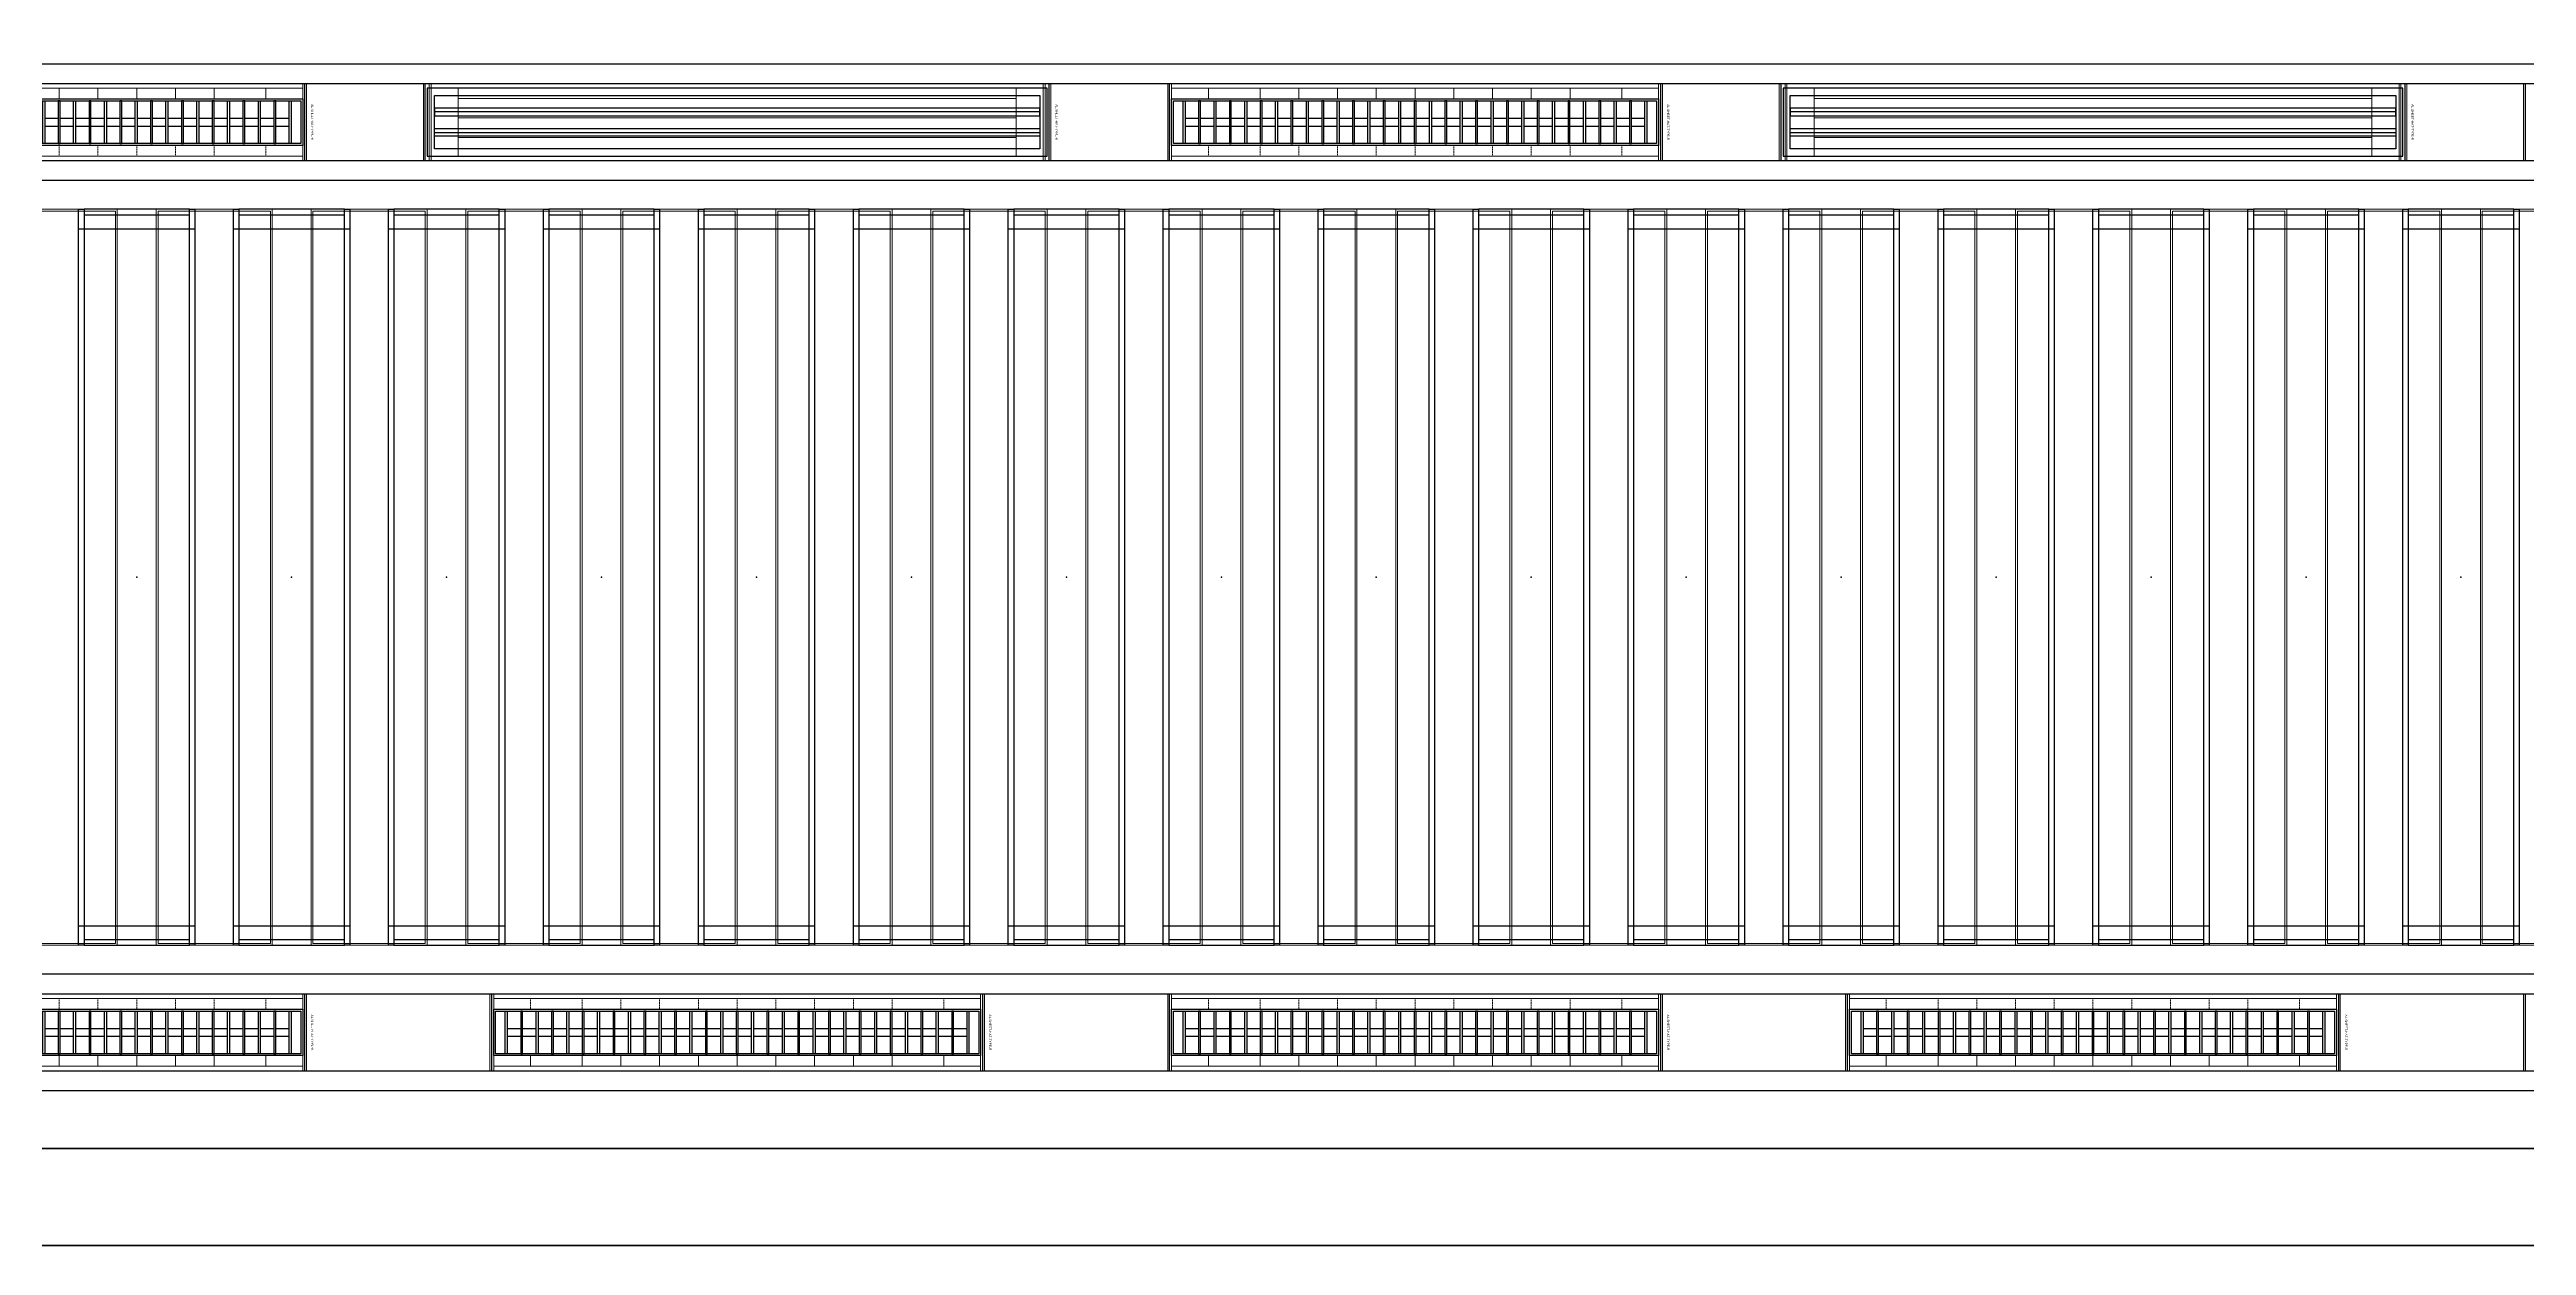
# Model space of a CAD drawing. Header units: millimetres. Extents: x 813027 to 1148939, y -931049 to -10.
# Drawn here: x 981115 to 987509, y -114885 to -111798 of the extents above; entities that cross this region are included whole.
import ezdxf
from ezdxf.enums import TextEntityAlignment as Align

# ---------------------------------------------------------------- set-up
doc = ezdxf.new("R2010")
doc.units = ezdxf.units.MM
doc.linetypes.add('DPA_Hidden 50', pattern=[3, 2, -1])
for name, color, linetype in [('000 - WIPEOUT', 250, 'Continuous'), ('001 - ASCESSORIES', 1, 'Continuous'), ('A04_TUBE SERIES', 2, 'Continuous'), ('A11_ALU.SOLID SHEET', 7, 'Continuous')]:
    doc.layers.add(name, color=color, linetype=linetype)
doc.layers.add('A-GLAZ-CURT', color=2, linetype='Continuous', lineweight=9)
doc.layers.add('WALL-E', color=2, linetype='Continuous', lineweight=25)

# ---------------------------------------------------------------- blocks, each defined once
blk = doc.blocks.new('DPA_CP_Metal Ceiling Panel - Vertical Panel with Gap-13988918-4160 - LOWER PLATFORM LEVEL - REFLECTED CEILING GENERAL PLAN')
at = {"layer": 'A-GLAZ-CURT'}
for p, q in [((994596.3, -114111.8), (994596.3, -112211.8)), ((994596.3, -112211.8), (994896.3, -112211.8)), ((994596.3, -114111.8), (994596.3, -112211.8)), ((994596.3, -112211.8), (994896.3, -112211.8)), ((994896.3, -112211.8), (994596.3, -112211.8)), ((994596.3, -112211.8), (994596.3, -114111.8)), ((994896.3, -112211.8), (994596.3, -112211.8)), ((994596.3, -112211.8), (994596.3, -114111.8)), ((994596.3, -114111.8), (994596.3, -112211.8)), ((994596.3, -112211.8), (994896.3, -112211.8)), ((994896.3, -114111.8), (994896.3, -112211.8)), ((994896.3, -112211.8), (994896.3, -114111.8)), ((994896.3, -114111.8), (994896.3, -112211.8)), ((994896.3, -114111.8), (994896.3, -112211.8)), ((994896.3, -112211.8), (994896.3, -114111.8)), ((994601.3, -114106.8), (994601.3, -112216.8)), ((994601.3, -112216.8), (994891.3, -112216.8)), ((994891.3, -112216.8), (994891.3, -114106.8)), ((994596.3, -114111.8), (994896.3, -114111.8)), ((994896.3, -114111.8), (994596.3, -114111.8)), ((994596.3, -114111.8), (994896.3, -114111.8)), ((994596.3, -114111.8), (994896.3, -114111.8)), ((994896.3, -114111.8), (994596.3, -114111.8)), ((994601.3, -114106.8), (994891.3, -114106.8))]:
    blk.add_line(p, q, dxfattribs=at)
blk = doc.blocks.new('DPA_CP_Metal Ceiling Luminaire1 - Linear Luminaire 2-14739897-4160 - LOWER PLATFORM LEVEL - REFLECTED CEILING GENERAL PLAN')
at = {"layer": 'A-GLAZ-CURT'}
for p, q in [((901767.8, -114474.3), (901767.8, -114199.3)), ((901767.8, -114199.3), (903024.8, -114199.3)), ((901767.8, -114199.3), (901767.8, -114474.3)), ((903024.8, -114199.3), (901767.8, -114199.3)), ((901767.8, -114199.3), (903024.8, -114199.3)), ((901767.8, -114249.3), (901767.8, -114474.3)), ((901767.8, -114249.3), (903024.8, -114249.3)), ((903024.8, -114199.3), (903024.8, -114474.3)), ((903024.8, -114474.3), (903024.8, -114199.3)), ((903024.8, -114249.3), (903024.8, -114474.3)), ((901767.8, -114424.3), (903024.8, -114424.3)), ((903024.8, -114474.3), (901767.8, -114474.3)), ((903024.8, -114474.3), (901767.8, -114474.3)), ((901767.8, -114474.3), (903024.8, -114474.3))]:
    blk.add_line(p, q, dxfattribs=at)
at = {"layer": 'A-GLAZ-CURT', "linetype": 'DPA_Hidden 50'}
for p, q in [((901862.8, -114249.3), (901862.8, -114424.3)), ((901996.3, -114249.3), (901996.3, -114424.3)), ((902096.3, -114249.3), (902096.3, -114424.3)), ((902196.3, -114249.3), (902196.3, -114424.3)), ((902296.3, -114249.3), (902296.3, -114424.3)), ((902396.3, -114249.3), (902396.3, -114424.3)), ((902496.3, -114249.3), (902496.3, -114424.3)), ((902596.3, -114249.3), (902596.3, -114424.3)), ((902696.3, -114249.3), (902696.3, -114424.3)), ((902796.3, -114249.3), (902796.3, -114424.3)), ((902929.8, -114249.3), (902929.8, -114424.3))]:
    blk.add_line(p, q, dxfattribs=at)
blk = doc.blocks.new('DPA_CP_Metal Ceiling Panel - Horizontal with Gap-20306943-4160 - LOWER PLATFORM LEVEL - REFLECTED CEILING GENERAL PLAN')
at = {"layer": 'A-GLAZ-CURT'}
for p, q in [((910029.8, -114474.3), (910029.8, -114199.3)), ((910029.8, -114199.3), (910512.8, -114199.3)), ((910029.8, -114474.3), (910029.8, -114199.3)), ((910029.8, -114199.3), (910512.8, -114199.3)), ((910512.8, -114199.3), (910029.8, -114199.3)), ((910029.8, -114199.3), (910029.8, -114474.3)), ((910512.8, -114199.3), (910029.8, -114199.3)), ((910029.8, -114199.3), (910029.8, -114474.3)), ((910029.8, -114474.3), (910029.8, -114199.3)), ((910029.8, -114199.3), (910512.8, -114199.3)), ((910034.8, -114469.3), (910034.8, -114204.3)), ((910034.8, -114204.3), (910507.8, -114204.3)), ((910507.8, -114204.3), (910507.8, -114469.3)), ((910512.8, -114474.3), (910512.8, -114199.3)), ((910512.8, -114199.3), (910512.8, -114474.3)), ((910512.8, -114474.3), (910512.8, -114199.3)), ((910512.8, -114474.3), (910512.8, -114199.3)), ((910512.8, -114199.3), (910512.8, -114474.3)), ((910029.8, -114474.3), (910512.8, -114474.3)), ((910512.8, -114474.3), (910029.8, -114474.3)), ((910029.8, -114474.3), (910512.8, -114474.3)), ((910029.8, -114474.3), (910512.8, -114474.3)), ((910512.8, -114474.3), (910029.8, -114474.3)), ((910034.8, -114469.3), (910507.8, -114469.3))]:
    blk.add_line(p, q, dxfattribs=at)
blk = doc.blocks.new('DPA_CP_Metal Ceiling Panel - Horizontal with Gap-20308794-4160 - LOWER PLATFORM LEVEL - REFLECTED CEILING GENERAL PLAN')
at = {"layer": 'A-GLAZ-CURT'}
for p, q in [((910201.3, -109924.3), (910201.3, -109649.3)), ((910201.3, -109649.3), (910512.8, -109649.3)), ((910201.3, -109924.3), (910201.3, -109649.3)), ((910201.3, -109649.3), (910512.8, -109649.3)), ((910512.8, -109649.3), (910201.3, -109649.3)), ((910201.3, -109649.3), (910201.3, -109924.3)), ((910512.8, -109649.3), (910201.3, -109649.3)), ((910201.3, -109649.3), (910201.3, -109924.3)), ((910201.3, -109924.3), (910201.3, -109649.3)), ((910201.3, -109649.3), (910512.8, -109649.3)), ((910206.3, -109919.3), (910206.3, -109654.3)), ((910206.3, -109654.3), (910507.8, -109654.3)), ((910507.8, -109654.3), (910507.8, -109919.3)), ((910512.8, -109924.3), (910512.8, -109649.3)), ((910512.8, -109649.3), (910512.8, -109924.3)), ((910512.8, -109924.3), (910512.8, -109649.3)), ((910512.8, -109924.3), (910512.8, -109649.3)), ((910512.8, -109649.3), (910512.8, -109924.3)), ((910201.3, -109924.3), (910512.8, -109924.3)), ((910512.8, -109924.3), (910201.3, -109924.3)), ((910201.3, -109924.3), (910512.8, -109924.3)), ((910201.3, -109924.3), (910512.8, -109924.3)), ((910512.8, -109924.3), (910201.3, -109924.3)), ((910206.3, -109919.3), (910507.8, -109919.3))]:
    blk.add_line(p, q, dxfattribs=at)
blk = doc.blocks.new('DPA_CP_Metal Ceiling Air Supply - Linear Diffuser Air Supply-14762131-4160 - LOWER PLATFORM LEVEL - REFLECTED CEILING GENERAL PLAN')
at = {"layer": 'A-GLAZ-CURT'}
h = blk.add_hatch(dxfattribs=at)
h.set_pattern_fill('FP_13', color=256, style=0, pattern_type=2)
h.set_pattern_definition([(180, (909396.33, -109824.28), (6e-15, 50), [])])
h.paths.add_polyline_path([(908676.3, -109874.3), (910116.3, -109874.3), (910116.3, -109699.3), (908676.3, -109699.3)])
for p, q in [((908601.3, -109924.3), (908601.3, -109649.3)), ((908601.3, -109649.3), (910191.3, -109649.3)), ((908601.3, -109924.3), (908601.3, -109649.3)), ((908601.3, -109649.3), (910191.3, -109649.3)), ((910191.3, -109649.3), (908601.3, -109649.3)), ((908601.3, -109649.3), (908601.3, -109924.3)), ((910191.3, -109649.3), (908601.3, -109649.3)), ((908601.3, -109649.3), (908601.3, -109924.3)), ((908601.3, -109924.3), (908601.3, -109649.3)), ((908601.3, -109649.3), (910191.3, -109649.3)), ((908606.3, -109919.3), (908606.3, -109654.3)), ((908606.3, -109654.3), (910186.3, -109654.3)), ((910186.3, -109654.3), (910186.3, -109919.3)), ((910191.3, -109924.3), (910191.3, -109649.3)), ((910191.3, -109649.3), (910191.3, -109924.3)), ((910191.3, -109924.3), (910191.3, -109649.3)), ((910191.3, -109924.3), (910191.3, -109649.3)), ((910191.3, -109649.3), (910191.3, -109924.3)), ((910116.3, -109699.3), (908676.3, -109699.3)), ((908676.3, -109699.3), (908676.3, -109874.3)), ((908676.3, -109874.3), (908676.3, -109699.3)), ((908676.3, -109699.3), (910116.3, -109699.3)), ((908676.3, -109874.3), (908676.3, -109699.3)), ((908676.3, -109699.3), (910116.3, -109699.3)), ((910116.3, -109699.3), (908676.3, -109699.3)), ((908676.3, -109699.3), (908676.3, -109874.3)), ((910116.3, -109874.3), (910116.3, -109699.3)), ((910116.3, -109699.3), (910116.3, -109874.3)), ((910116.3, -109699.3), (910116.3, -109874.3)), ((910116.3, -109874.3), (910116.3, -109699.3)), ((908676.3, -109874.3), (910116.3, -109874.3)), ((910116.3, -109874.3), (908676.3, -109874.3)), ((910116.3, -109874.3), (908676.3, -109874.3)), ((908676.3, -109874.3), (910116.3, -109874.3)), ((908601.3, -109924.3), (910191.3, -109924.3)), ((910191.3, -109924.3), (908601.3, -109924.3)), ((908601.3, -109924.3), (910191.3, -109924.3)), ((908601.3, -109924.3), (910191.3, -109924.3)), ((910191.3, -109924.3), (908601.3, -109924.3)), ((908606.3, -109919.3), (910186.3, -109919.3))]:
    blk.add_line(p, q, dxfattribs=at)
blk = doc.blocks.new('C-2-PP21-AR-4160-01-B_20250829-084021_EXCL')
at = {"layer": 'A-GLAZ-CURT'}
for name, p in [('DPA_CP_Metal Ceiling Luminaire1 - Linear Luminaire 2-14739897-4160 - LOWER PLATFORM LEVEL - REFLECTED CEILING GENERAL PLAN', (-968346.3, 107691.8)), ('DPA_CP_Metal Ceiling Panel - Horizontal with Gap-20308794-4160 - LOWER PLATFORM LEVEL - REFLECTED CEILING GENERAL PLAN', (-975517.8, 103141.8)), ('DPA_CP_Metal Ceiling Air Supply - Linear Diffuser Air Supply-14762131-4160 - LOWER PLATFORM LEVEL - REFLECTED CEILING GENERAL PLAN', (-973596.3, 103141.8)), ('DPA_CP_Metal Ceiling Panel - Horizontal with Gap-20308794-4160 - LOWER PLATFORM LEVEL - REFLECTED CEILING GENERAL PLAN', (-973596.3, 103141.8)), ('DPA_CP_Metal Ceiling Luminaire1 - Linear Luminaire 2-14739897-4160 - LOWER PLATFORM LEVEL - REFLECTED CEILING GENERAL PLAN', (-964846.3, 107691.8)), ('DPA_CP_Metal Ceiling Panel - Horizontal with Gap-20308794-4160 - LOWER PLATFORM LEVEL - REFLECTED CEILING GENERAL PLAN', (-972017.8, 103141.8)), ('DPA_CP_Metal Ceiling Air Supply - Linear Diffuser Air Supply-14762131-4160 - LOWER PLATFORM LEVEL - REFLECTED CEILING GENERAL PLAN', (-970096.3, 103141.8)), ('DPA_CP_Metal Ceiling Panel - Horizontal with Gap-20308794-4160 - LOWER PLATFORM LEVEL - REFLECTED CEILING GENERAL PLAN', (-970096.3, 103141.8)), ('DPA_CP_Metal Ceiling Panel - Vertical Panel with Gap-13988918-4160 - LOWER PLATFORM LEVEL - REFLECTED CEILING GENERAL PLAN', (-1060696.3, 105341.8)), ('DPA_CP_Metal Ceiling Panel - Vertical Panel with Gap-13988918-4160 - LOWER PLATFORM LEVEL - REFLECTED CEILING GENERAL PLAN', (-1060296.3, 105341.8)), ('DPA_CP_Metal Ceiling Panel - Vertical Panel with Gap-13988918-4160 - LOWER PLATFORM LEVEL - REFLECTED CEILING GENERAL PLAN', (-1059896.3, 105341.8)), ('DPA_CP_Metal Ceiling Panel - Vertical Panel with Gap-13988918-4160 - LOWER PLATFORM LEVEL - REFLECTED CEILING GENERAL PLAN', (-1059496.3, 105341.8)), ('DPA_CP_Metal Ceiling Panel - Vertical Panel with Gap-13988918-4160 - LOWER PLATFORM LEVEL - REFLECTED CEILING GENERAL PLAN', (-1059096.3, 105341.8)), ('DPA_CP_Metal Ceiling Panel - Vertical Panel with Gap-13988918-4160 - LOWER PLATFORM LEVEL - REFLECTED CEILING GENERAL PLAN', (-1058696.3, 105341.8)), ('DPA_CP_Metal Ceiling Panel - Vertical Panel with Gap-13988918-4160 - LOWER PLATFORM LEVEL - REFLECTED CEILING GENERAL PLAN', (-1058296.3, 105341.8)), ('DPA_CP_Metal Ceiling Panel - Vertical Panel with Gap-13988918-4160 - LOWER PLATFORM LEVEL - REFLECTED CEILING GENERAL PLAN', (-1057896.3, 105341.8)), ('DPA_CP_Metal Ceiling Panel - Vertical Panel with Gap-13988918-4160 - LOWER PLATFORM LEVEL - REFLECTED CEILING GENERAL PLAN', (-1057496.3, 105341.8)), ('DPA_CP_Metal Ceiling Panel - Vertical Panel with Gap-13988918-4160 - LOWER PLATFORM LEVEL - REFLECTED CEILING GENERAL PLAN', (-1057096.3, 105341.8)), ('DPA_CP_Metal Ceiling Panel - Vertical Panel with Gap-13988918-4160 - LOWER PLATFORM LEVEL - REFLECTED CEILING GENERAL PLAN', (-1056696.3, 105341.8)), ('DPA_CP_Metal Ceiling Panel - Vertical Panel with Gap-13988918-4160 - LOWER PLATFORM LEVEL - REFLECTED CEILING GENERAL PLAN', (-1056296.3, 105341.8)), ('DPA_CP_Metal Ceiling Panel - Vertical Panel with Gap-13988918-4160 - LOWER PLATFORM LEVEL - REFLECTED CEILING GENERAL PLAN', (-1055896.3, 105341.8)), ('DPA_CP_Metal Ceiling Panel - Vertical Panel with Gap-13988918-4160 - LOWER PLATFORM LEVEL - REFLECTED CEILING GENERAL PLAN', (-1055496.3, 105341.8)), ('DPA_CP_Metal Ceiling Panel - Vertical Panel with Gap-13988918-4160 - LOWER PLATFORM LEVEL - REFLECTED CEILING GENERAL PLAN', (-1055096.3, 105341.8)), ('DPA_CP_Metal Ceiling Panel - Vertical Panel with Gap-13988918-4160 - LOWER PLATFORM LEVEL - REFLECTED CEILING GENERAL PLAN', (-1054696.3, 105341.8)), ('DPA_CP_Metal Ceiling Panel - Vertical Panel with Gap-13988918-4160 - LOWER PLATFORM LEVEL - REFLECTED CEILING GENERAL PLAN', (-1054296.3, 105341.8)), ('DPA_CP_Metal Ceiling Luminaire1 - Linear Luminaire 2-14739897-4160 - LOWER PLATFORM LEVEL - REFLECTED CEILING GENERAL PLAN', (-968346.3, 105341.8)), ('DPA_CP_Metal Ceiling Panel - Horizontal with Gap-20306943-4160 - LOWER PLATFORM LEVEL - REFLECTED CEILING GENERAL PLAN', (-975346.3, 105341.8)), ('DPA_CP_Metal Ceiling Luminaire1 - Linear Luminaire 2-14739897-4160 - LOWER PLATFORM LEVEL - REFLECTED CEILING GENERAL PLAN', (-966596.3, 105341.8)), ('DPA_CP_Metal Ceiling Panel - Horizontal with Gap-20306943-4160 - LOWER PLATFORM LEVEL - REFLECTED CEILING GENERAL PLAN', (-973596.3, 105341.8)), ('DPA_CP_Metal Ceiling Luminaire1 - Linear Luminaire 2-14739897-4160 - LOWER PLATFORM LEVEL - REFLECTED CEILING GENERAL PLAN', (-964846.3, 105341.8)), ('DPA_CP_Metal Ceiling Panel - Horizontal with Gap-20306943-4160 - LOWER PLATFORM LEVEL - REFLECTED CEILING GENERAL PLAN', (-971846.3, 105341.8)), ('DPA_CP_Metal Ceiling Luminaire1 - Linear Luminaire 2-14739897-4160 - LOWER PLATFORM LEVEL - REFLECTED CEILING GENERAL PLAN', (-963096.3, 105341.8)), ('DPA_CP_Metal Ceiling Panel - Horizontal with Gap-20306943-4160 - LOWER PLATFORM LEVEL - REFLECTED CEILING GENERAL PLAN', (-970096.3, 105341.8))]:
    blk.add_blockref(name, p, dxfattribs=at)
blk = doc.blocks.new('*U484')
at = {"layer": '001 - ASCESSORIES', "color": 0, "linetype": 'ByBlock'}
blk.add_lwpolyline([(800, 87.5), (-800, 87.5), (-800, -87.5), (800, -87.5)], close=True, dxfattribs=at)
at = {"layer": '001 - ASCESSORIES', "linetype": 'ByBlock'}
for points in [[(-781.5, 69), (781.5, 69), (781.5, -69), (-781.5, -69)], [(781.5, 36.3), (-781.5, 36.3), (-781.5, 16.3), (781.5, 16.3)], [(-781.5, -16.3), (781.5, -16.3), (781.5, -36.3), (-781.5, -36.3)]]:
    blk.add_lwpolyline(points, close=True, dxfattribs=at)
for points in [[(781.5, 26.3), (-781.5, 26.3)], [(-781.5, -26.3), (781.5, -26.3)]]:
    blk.add_lwpolyline(points, dxfattribs=at)
blk = doc.blocks.new('*U488')
at = {"layer": 'A11_ALU.SOLID SHEET', "color": 0}
blk.add_lwpolyline([(311.5, -98.8), (311.5, 98.8), (0, 98.8), (0, -98.8)], close=True, dxfattribs=at)
at = {"layer": 'Defpoints', "color": 250}
blk.add_point((0, 0), dxfattribs=at)
blk.add_text('AL.SHEET-HAT-TYPE-R', height=6, rotation=270, dxfattribs=at).set_placement((15, 0), align=Align.BOTTOM_CENTER)
blk = doc.blocks.new('*U485')
at = {"color": 1}
blk.add_wipeout([(628.5, -60), (-628.5, -60), (-628.5, 60), (628.5, 60)], dxfattribs=at).dxf.layer = '000 - WIPEOUT'
at = {"layer": '001 - ASCESSORIES', "color": 0}
blk.add_lwpolyline([(628.5, -60), (-628.5, -60), (-628.5, 60), (628.5, 60)], close=True, dxfattribs=at)
at = {"layer": '001 - ASCESSORIES'}
for points in [[(623.5, -55), (-623.5, -55), (-623.5, 55), (623.5, 55)], [(-593.5, -55), (-598.5, -55), (-598.5, 55), (-593.5, 55)], [(-558.8, -55), (-553.8, -55), (-553.8, 55), (-558.8, 55)], [(-514, -55), (-519, -55), (-519, 55), (-514, 55)], [(-479.3, -55), (-474.3, -55), (-474.3, 55), (-479.3, 55)], [(-434.6, -55), (-439.6, -55), (-439.6, 55), (-434.6, 55)], [(-399.8, -55), (-394.8, -55), (-394.8, 55), (-399.8, 55)], [(-355.1, -55), (-360.1, -55), (-360.1, 55), (-355.1, 55)], [(-320.4, -55), (-315.4, -55), (-315.4, 55), (-320.4, 55)], [(-275.6, -55), (-280.6, -55), (-280.6, 55), (-275.6, 55)], [(-240.9, -55), (-235.9, -55), (-235.9, 55), (-240.9, 55)], [(-196.2, -55), (-201.2, -55), (-201.2, 55), (-196.2, 55)], [(-161.4, -55), (-156.4, -55), (-156.4, 55), (-161.4, 55)], [(-116.7, -55), (-121.7, -55), (-121.7, 55), (-116.7, 55)], [(-82, -55), (-77, -55), (-77, 55), (-82, 55)], [(-37.2, -55), (-42.2, -55), (-42.2, 55), (-37.2, 55)], [(-2.5, -55), (2.5, -55), (2.5, 55), (-2.5, 55)], [(42.2, -55), (37.2, -55), (37.2, 55), (42.2, 55)], [(77, -55), (82, -55), (82, 55), (77, 55)], [(121.7, -55), (116.7, -55), (116.7, 55), (121.7, 55)], [(156.4, -55), (161.4, -55), (161.4, 55), (156.4, 55)], [(201.2, -55), (196.2, -55), (196.2, 55), (201.2, 55)], [(235.9, -55), (240.9, -55), (240.9, 55), (235.9, 55)], [(280.6, -55), (275.6, -55), (275.6, 55), (280.6, 55)], [(315.4, -55), (320.4, -55), (320.4, 55), (315.4, 55)], [(360.1, -55), (355.1, -55), (355.1, 55), (360.1, 55)], [(394.8, -55), (399.8, -55), (399.8, 55), (394.8, 55)], [(439.6, -55), (434.6, -55), (434.6, 55), (439.6, 55)], [(474.3, -55), (479.3, -55), (479.3, 55), (474.3, 55)], [(519, -55), (514, -55), (514, 55), (519, 55)], [(553.8, -55), (558.8, -55), (558.8, 55), (553.8, 55)], [(598.5, -55), (593.5, -55), (593.5, 55), (598.5, 55)]]:
    blk.add_lwpolyline(points, close=True, dxfattribs=at)
for points in [[(-593.5, 10), (-558.8, 10)], [(-553.8, 10), (-519, 10)], [(-514, 10), (-479.3, 10)], [(-474.3, 10), (-439.6, 10)], [(-434.6, 10), (-399.8, 10)], [(-394.8, 10), (-360.1, 10)], [(-355.1, 10), (-320.4, 10)], [(-315.4, 10), (-280.6, 10)], [(-275.6, 10), (-240.9, 10)], [(-235.9, 10), (-201.2, 10)], [(-196.2, 10), (-161.4, 10)], [(-156.4, 10), (-121.7, 10)], [(-116.7, 10), (-82, 10)], [(-77, 10), (-42.2, 10)], [(-37.2, 10), (-2.5, 10)], [(2.5, 10), (37.2, 10)], [(42.2, 10), (77, 10)], [(82, 10), (116.7, 10)], [(121.7, 10), (156.4, 10)], [(161.4, 10), (196.2, 10)], [(201.2, 10), (235.9, 10)], [(240.9, 10), (275.6, 10)], [(280.6, 10), (315.4, 10)], [(320.4, 10), (355.1, 10)], [(360.1, 10), (394.8, 10)], [(399.8, 10), (434.6, 10)], [(439.6, 10), (474.3, 10)], [(479.3, 10), (514, 10)], [(519, 10), (553.8, 10)], [(558.8, 10), (593.5, 10)], [(-593.5, -10), (-558.8, -10)], [(-553.8, -10), (-519, -10)], [(-514, -10), (-479.3, -10)], [(-474.3, -10), (-439.6, -10)], [(-434.6, -10), (-399.8, -10)], [(-394.8, -10), (-360.1, -10)], [(-355.1, -10), (-320.4, -10)], [(-315.4, -10), (-280.6, -10)], [(-275.6, -10), (-240.9, -10)], [(-235.9, -10), (-201.2, -10)], [(-196.2, -10), (-161.4, -10)], [(-156.4, -10), (-121.7, -10)], [(-116.7, -10), (-82, -10)], [(-77, -10), (-42.2, -10)], [(-37.2, -10), (-2.5, -10)], [(2.5, -10), (37.2, -10)], [(42.2, -10), (77, -10)], [(82, -10), (116.7, -10)], [(121.7, -10), (156.4, -10)], [(161.4, -10), (196.2, -10)], [(201.2, -10), (235.9, -10)], [(240.9, -10), (275.6, -10)], [(280.6, -10), (315.4, -10)], [(320.4, -10), (355.1, -10)], [(360.1, -10), (394.8, -10)], [(399.8, -10), (434.6, -10)], [(439.6, -10), (474.3, -10)], [(479.3, -10), (514, -10)], [(519, -10), (553.8, -10)], [(558.8, -10), (593.5, -10)]]:
    blk.add_lwpolyline(points, dxfattribs=at)
blk = doc.blocks.new('*U495')
blk.add_attdef('EXTR.OVL-LENGTH_', (-25, -59.1), '', height=5)
blk.add_wipeout([(-25, 0), (25, 0), (25, 134900), (-25, 134900)]).dxf.layer = '000 - WIPEOUT'
at = {"layer": 'A04_TUBE SERIES', "color": 0}
blk.add_lwpolyline([(-25, 0), (25, 0), (25, 134900), (-25, 134900)], close=True, dxfattribs=at)
blk = doc.blocks.new('*U492')
blk.add_attdef('EXTR.OVL-LENGTH_', (-25, -59.1), '', height=5)
blk.add_wipeout([(-25, 0), (25, 0), (25, 134900), (-25, 134900)]).dxf.layer = '000 - WIPEOUT'
at = {"layer": 'A04_TUBE SERIES', "color": 0}
blk.add_lwpolyline([(-25, 0), (25, 0), (25, 134900), (-25, 134900)], close=True, dxfattribs=at)
blk = doc.blocks.new('*U493')
at = {"layer": 'A11_ALU.SOLID SHEET', "color": 0}
blk.add_lwpolyline([(483, -98.8), (483, 98.8), (0, 98.8), (0, -98.8)], close=True, dxfattribs=at)
at = {"layer": 'Defpoints', "color": 250}
blk.add_point((0, 0), dxfattribs=at)
blk.add_text('AL.SHEET-HAT-TYPE-R', height=6, rotation=270, dxfattribs=at).set_placement((15, 0), align=Align.BOTTOM_CENTER)
blk = doc.blocks.new('*U515')
for p, q in [((-900.3, -21350), (-900.3, -21050)), ((900, -21050), (900, -21350)), ((-900.3, -21750), (-900.3, -21450)), ((900, -21450), (900, -21750)), ((-900.3, -22150), (-900.3, -21850)), ((900, -21850), (900, -22150)), ((-900.3, -22550), (-900.3, -22250)), ((900, -22250), (900, -22550)), ((-900.3, -22950), (-900.3, -22650)), ((900, -22650), (900, -22950)), ((-900.3, -23350), (-900.3, -23050)), ((900, -23050), (900, -23350)), ((-900.3, -23750), (-900.3, -23450)), ((900, -23450), (900, -23750)), ((-900.3, -24150), (-900.3, -23850)), ((900, -23850), (900, -24150)), ((-900.3, -24550), (-900.3, -24250)), ((900, -24250), (900, -24550)), ((-900.3, -24950), (-900.3, -24650)), ((900, -24650), (900, -24950)), ((-900.3, -25350), (-900.3, -25050)), ((900, -25050), (900, -25350)), ((-900.3, -25750), (-900.3, -25450)), ((900, -25450), (900, -25750)), ((-900.3, -26150), (-900.3, -25850)), ((900, -25850), (900, -26150)), ((-900.3, -26550), (-900.3, -26250)), ((900, -26250), (900, -26550)), ((-900.3, -26950), (-900.3, -26650)), ((900, -26650), (900, -26950)), ((-900.3, -27350), (-900.3, -27050)), ((900, -27050), (900, -27350))]:
    blk.add_line(p, q)
for p in [(0, -21200), (0, -21600), (0, -22000), (0, -22400), (0, -22800), (0, -23200), (0, -23600), (0, -24000), (0, -24400), (0, -24800), (0, -25200), (0, -25600), (0, -26000), (0, -26400), (0, -26800), (0, -27200)]:
    blk.add_point(p)
at = {"layer": 'A11_ALU.SOLID SHEET', "color": 0}
for points in [[(-950, -21050), (950, -21050), (950, -21064), (-950, -21064)], [(-950, -21336), (-936, -21336), (-936, -21064), (-950, -21064)], [(950, -21064), (936, -21064), (936, -21336), (950, -21336)], [(-950, -21336), (950, -21336), (950, -21350), (-950, -21350)], [(-950, -21450), (950, -21450), (950, -21464), (-950, -21464)], [(-950, -21736), (-936, -21736), (-936, -21464), (-950, -21464)], [(950, -21464), (936, -21464), (936, -21736), (950, -21736)], [(-950, -21736), (950, -21736), (950, -21750), (-950, -21750)], [(-950, -21850), (950, -21850), (950, -21864), (-950, -21864)], [(-950, -22136), (-936, -22136), (-936, -21864), (-950, -21864)], [(950, -21864), (936, -21864), (936, -22136), (950, -22136)], [(-950, -22136), (950, -22136), (950, -22150), (-950, -22150)], [(-950, -22250), (950, -22250), (950, -22264), (-950, -22264)], [(-950, -22536), (-936, -22536), (-936, -22264), (-950, -22264)], [(950, -22264), (936, -22264), (936, -22536), (950, -22536)], [(-950, -22536), (950, -22536), (950, -22550), (-950, -22550)], [(-950, -22650), (950, -22650), (950, -22664), (-950, -22664)], [(-950, -22936), (-936, -22936), (-936, -22664), (-950, -22664)], [(950, -22664), (936, -22664), (936, -22936), (950, -22936)], [(-950, -22936), (950, -22936), (950, -22950), (-950, -22950)], [(-950, -23050), (950, -23050), (950, -23064), (-950, -23064)], [(-950, -23336), (-936, -23336), (-936, -23064), (-950, -23064)], [(950, -23064), (936, -23064), (936, -23336), (950, -23336)], [(-950, -23336), (950, -23336), (950, -23350), (-950, -23350)], [(-950, -23450), (950, -23450), (950, -23464), (-950, -23464)], [(-950, -23736), (-936, -23736), (-936, -23464), (-950, -23464)], [(950, -23464), (936, -23464), (936, -23736), (950, -23736)], [(-950, -23736), (950, -23736), (950, -23750), (-950, -23750)], [(-950, -23850), (950, -23850), (950, -23864), (-950, -23864)], [(-950, -24136), (-936, -24136), (-936, -23864), (-950, -23864)], [(950, -23864), (936, -23864), (936, -24136), (950, -24136)], [(-950, -24136), (950, -24136), (950, -24150), (-950, -24150)], [(-950, -24250), (950, -24250), (950, -24264), (-950, -24264)], [(-950, -24536), (-936, -24536), (-936, -24264), (-950, -24264)], [(950, -24264), (936, -24264), (936, -24536), (950, -24536)], [(-950, -24536), (950, -24536), (950, -24550), (-950, -24550)], [(-950, -24650), (950, -24650), (950, -24664), (-950, -24664)], [(-950, -24936), (-936, -24936), (-936, -24664), (-950, -24664)], [(950, -24664), (936, -24664), (936, -24936), (950, -24936)], [(-950, -24936), (950, -24936), (950, -24950), (-950, -24950)], [(-950, -25050), (950, -25050), (950, -25064), (-950, -25064)], [(-950, -25336), (-936, -25336), (-936, -25064), (-950, -25064)], [(950, -25064), (936, -25064), (936, -25336), (950, -25336)], [(-950, -25336), (950, -25336), (950, -25350), (-950, -25350)], [(-950, -25450), (950, -25450), (950, -25464), (-950, -25464)], [(-950, -25736), (-936, -25736), (-936, -25464), (-950, -25464)], [(950, -25464), (936, -25464), (936, -25736), (950, -25736)], [(-950, -25736), (950, -25736), (950, -25750), (-950, -25750)], [(-950, -25850), (950, -25850), (950, -25864), (-950, -25864)], [(-950, -26136), (-936, -26136), (-936, -25864), (-950, -25864)], [(950, -25864), (936, -25864), (936, -26136), (950, -26136)], [(-950, -26136), (950, -26136), (950, -26150), (-950, -26150)], [(-950, -26250), (950, -26250), (950, -26264), (-950, -26264)], [(-950, -26536), (-936, -26536), (-936, -26264), (-950, -26264)], [(950, -26264), (936, -26264), (936, -26536), (950, -26536)], [(-950, -26536), (950, -26536), (950, -26550), (-950, -26550)], [(-950, -26650), (950, -26650), (950, -26664), (-950, -26664)], [(-950, -26936), (-936, -26936), (-936, -26664), (-950, -26664)], [(950, -26664), (936, -26664), (936, -26936), (950, -26936)], [(-950, -26936), (950, -26936), (950, -26950), (-950, -26950)], [(-950, -27050), (950, -27050), (950, -27064), (-950, -27064)], [(-950, -27336), (-936, -27336), (-936, -27064), (-950, -27064)], [(950, -27064), (936, -27064), (936, -27336), (950, -27336)], [(-950, -27336), (950, -27336), (950, -27350), (-950, -27350)]]:
    blk.add_lwpolyline(points, close=True, dxfattribs=at)
blk = doc.blocks.new('C-2-PP21-AR-4160-01-B_20250829-084416_NEWCL')
blk.add_lwpolyline([(-117350, -5345), (-113350, -5345), (-113350, -5347), (-96550, -5347), (-96550, -2450), (-92235, -2450), (-92235, -6455), (-84190, -6455), (-84190, -5820), (-81330, -5820), (-81330, -5345), (-56900, -5345), (-56900, -6455), (-41740, -6455), (-41740, -2500), (-29350, -2500), (-29350, -5482), (-19750, -5482), (-19750, -5480), (-19400, -5480), (-19400, -7995), (-19350, -7995), (-19350, -9295), (-154550, -9295)])
for name, p in [('*U488', (-65316.5, -6645)), ('*U484', (-64200, -6645)), ('*U488', (-61816.5, -6645)), ('*U484', (-60700, -6645)), ('*U488', (-59895, -6645)), ('*U493', (-60066.5, -8995))]:
    blk.add_blockref(name, p)
at = {"rotation": 90}
blk.add_blockref('*U515', (-86950, -7820), dxfattribs=at)
for p in [(-65950, -6645), (-62450, -6645), (-60700, -8995)]:
    blk.add_blockref('*U485', p)
for name, p in [('*U488', (-63395, -6645)), ('*U493', (-61816.5, -8995))]:
    blk.add_blockref(name, p)
at = {"rotation": 270}
for p in [(-154400, -6520), (-154400, -6770)]:
    blk.add_blockref('*U492', p, dxfattribs=at)
blk.add_blockref('*U485', (-62450, -8995))
blk.add_blockref('*U493', (-63566.5, -8995))
blk.add_blockref('*U485', (-64200, -8995))
blk.add_blockref('*U493', (-65316.5, -8995))
for p in [(-154400, -8870), (-154400, -9120)]:
    blk.add_blockref('*U495', p, dxfattribs=at)
blk.add_blockref('*U485', (-65950, -8995))

msp = doc.modelspace()

# ---------------------------------------------------------------- linework, layer by layer
at = {"layer": 'WALL-E'}
for p, q in [((1027740, -114635), (892540, -114635)), ((892540, -114635), (1027740, -114635)), ((1027990, -114885), (892290, -114885)), ((892290, -114885), (1027990, -114885))]:
    msp.add_line(p, q, dxfattribs=at)

# ---------------------------------------------------------------- block references
msp.add_blockref('C-2-PP21-AR-4160-01-B_20250829-084021_EXCL', (1047090, -105340))

# ---------------------------------------------------------------- next in the draw order: block references
msp.add_blockref('C-2-PP21-AR-4160-01-B_20250829-084416_NEWCL', (1047090, -105340))

doc.saveas('drawing.dxf')
